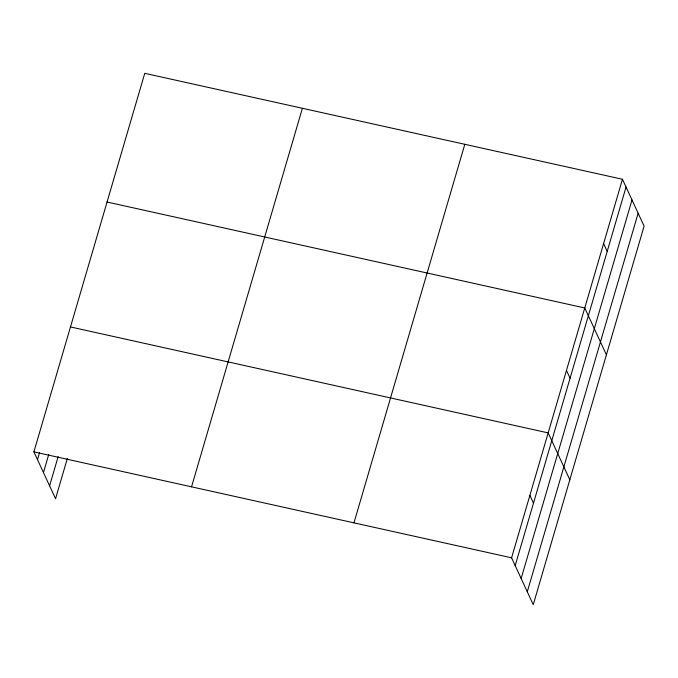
<?xml version="1.0" encoding="UTF-8"?>
<svg xmlns="http://www.w3.org/2000/svg" width="678" height="678" viewBox="0 0 678 678"><rect width="100%" height="100%" fill="white"/><g stroke="black" fill="none" stroke-linecap="round" stroke-linejoin="round"><path stroke-width="1.02" d="M67.351 458.438L55.554 498.737L33.9 451.87L144.753 73.326L622.446 179.263L644.1 226.13L533.247 604.674L511.593 557.816L622.446 179.263M37.502 459.659L39.561 452.607M43.46 472.558L48.765 454.421M49.596 485.838L58.147 456.625M191.543 486.838L302.388 108.285M353.958 522.857L464.811 144.304M515.195 565.605L626.048 187.052M521.153 578.495L632.006 199.942M527.289 591.784L638.142 213.231M107.065 202.027L584.758 307.973L606.412 354.831M70.478 326.949L548.18 432.895L569.834 479.753M33.9 451.87L511.593 557.816M603.606 243.622L607.2 251.402M566.469 370.434L570.062 378.222M529.882 495.355L533.484 503.144"/></g></svg>
